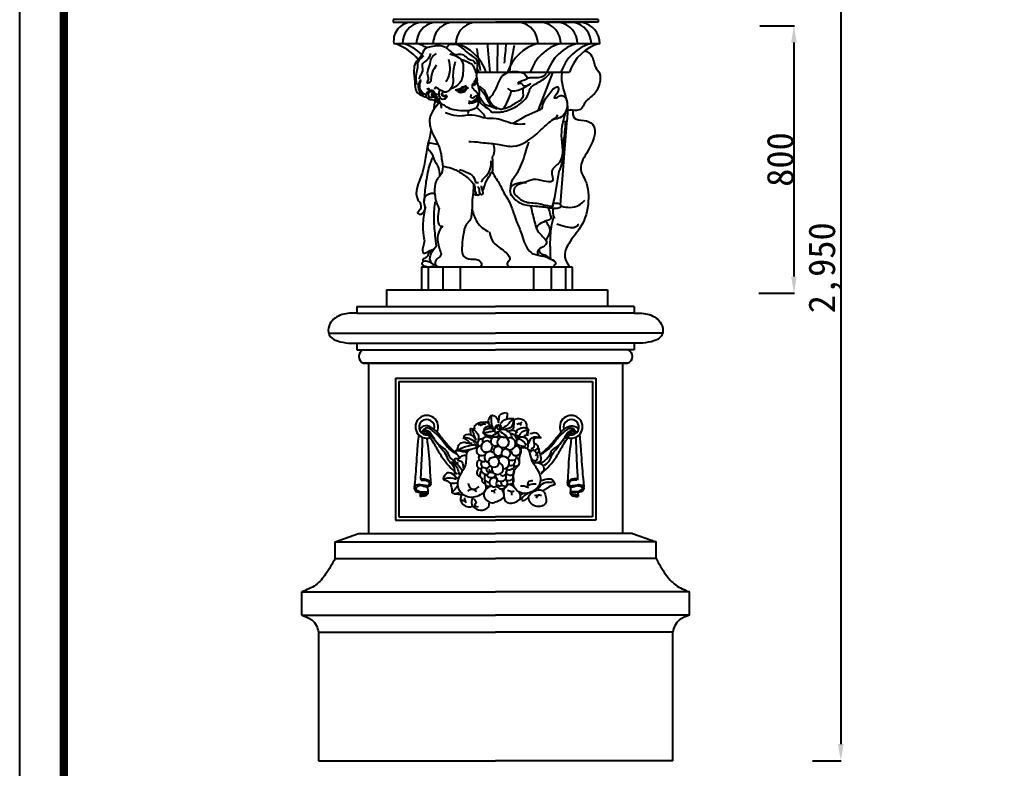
# Model space of a CAD drawing. Extents: x 3172 to 33391, y 13916 to 34175.
# Drawn here: x 3172 to 6083, y 30014 to 32255 of the extents above; entities that cross this region are included whole.
import ezdxf

# ---------------------------------------------------------------- set-up
doc = ezdxf.new("R2010")
doc.units = 0
doc.layers.get('0').update_dxf_attribs({"linetype": 'CONTINUOUS'})
doc.layers.get('DEFPOINTS').update_dxf_attribs({"linetype": 'CONTINUOUS'})
doc.dimstyles.new('ISO-25', dxfattribs={"dimtxt": 2.5, "dimasz": 2.5, "dimexe": 1.25, "dimexo": 0.625, "dimtad": 1, "dimdec": 4, "dimdsep": 46, "dimlunit": 6, "dimtxsty": 'Standard', "dimcen": 2.5, "dimadec": 0, "dimazin": 0, "dimtfac": 1, "dimtdec": 4, "dimtmove": 0, "dimatfit": 3, "dimfxl": 1, "dimtolj": 1, "dimtzin": 0, "dimarcsym": 0})

# ---------------------------------------------------------------- blocks, each defined once
blk = doc.blocks.new('*D262')
at = {"color": 0, "linetype": 'ByBlock'}
for p, q in [((-139991.2, 23143.6), (-139905.1, 23143.6)), ((-139906.3, 23093.6), (-139906.3, 20243.4)), ((-139991.2, 20193.4), (-139905.1, 20193.4))]:
    blk.add_line(p, q, dxfattribs=at)
for points in [[(-139914.7, 23093.6), (-139898, 23093.6), (-139906.3, 23143.6)], [(-139914.7, 20243.4), (-139898, 20243.4), (-139906.3, 20193.4)]]:
    blk.add_solid(points, dxfattribs=at)
at = {"layer": 'DEFPOINTS', "color": 0, "linetype": 'ByBlock'}
for p in [(-139991.8, 23143.6), (-139991.8, 20193.4), (-139906.3, 20193.4)]:
    blk.add_point(p, dxfattribs=at)
at = {"color": 0, "linetype": 'ByBlock', "insert": (-139953, 21668.5), "char_height": 80, "attachment_point": 5, "rotation": 90}
blk.add_mtext('\\A1;2,950', dxfattribs=at)
blk = doc.blocks.new('*D261')
at = {"color": 0, "linetype": 'ByBlock'}
for p, q in [((-140148.3, 22392.4), (-140045.3, 22392.4)), ((-140046.6, 22342.4), (-140046.6, 21642.4)), ((-140151.8, 21592.4), (-140045.3, 21592.4))]:
    blk.add_line(p, q, dxfattribs=at)
for points in [[(-140054.9, 22342.4), (-140038.2, 22342.4), (-140046.6, 22392.4)], [(-140054.9, 21642.4), (-140038.2, 21642.4), (-140046.6, 21592.4)]]:
    blk.add_solid(points, dxfattribs=at)
at = {"layer": 'DEFPOINTS', "color": 0, "linetype": 'ByBlock'}
for p in [(-140148.9, 22392.4), (-140152.4, 21592.4), (-140046.6, 21592.4)]:
    blk.add_point(p, dxfattribs=at)
at = {"color": 0, "linetype": 'ByBlock', "insert": (-140087.2, 21992.4), "char_height": 80, "attachment_point": 5, "rotation": 90}
blk.add_mtext('\\A1;800', dxfattribs=at)
blk = doc.blocks.new('A$C05EF335F')
at = {"color": 7}
for p, q in [((273.8, 2583.6), (273.8, 2575)), ((886.5, 2583.6), (273.8, 2583.6)), ((273.8, 2575), (285.4, 2575)), ((273.8, 2575), (580.3, 2575)), ((886.5, 2575), (580, 2575)), ((730.9, 2575), (583.5, 2575)), ((886.5, 2575), (874.9, 2575)), ((886.5, 2583.6), (886.5, 2575))]:
    blk.add_line(p, q, dxfattribs=at)
for p, q in [((328.3, 2575), (839.2, 2575)), ((275.5, 2511.7), (892, 2511.7)), ((520.5, 2425.5), (800.9, 2425.5)), ((750.5, 2424), (707.2, 2313.2)), ((498.8, 2310.6), (497, 2301.3)), ((773.9, 2028.9), (792.8, 2273.7)), ((769.1, 2129.7), (755.9, 2051.2)), ((755.9, 2051.2), (748.8, 2024.2)), ((747.3, 2018.4), (747.2, 2018.2)), ((358.1, 1843.6), (358.1, 1775)), ((358.1, 1843.6), (809.4, 1843.6)), ((378.6, 1843.6), (378.6, 1775)), ((421.6, 1843.6), (421.6, 1775)), ((473.8, 1843.6), (473.8, 1775)), ((693.6, 1843.6), (693.6, 1775)), ((745.9, 1843.6), (745.9, 1775)), ((788.8, 1843.6), (788.8, 1775)), ((809.4, 1843.6), (809.4, 1775)), ((253.1, 1775), (914.4, 1775)), ((253.1, 1775), (253.1, 1725)), ((358.1, 1775), (809.4, 1775)), ((914.4, 1775), (914.4, 1725)), ((165, 1725), (580, 1725)), ((165, 1725), (165, 1705)), ((995, 1725), (580, 1725)), ((995, 1725), (995, 1705)), ((165, 1705), (580, 1705)), ((995, 1705), (580, 1705)), ((80.5, 1645), (580, 1645)), ((1079.5, 1645), (580, 1645)), ((140, 1615), (580, 1615)), ((165, 1615), (165, 1595)), ((1020, 1615), (580, 1615)), ((995, 1615), (995, 1595)), ((165, 1595), (580, 1595)), ((995, 1595), (580, 1595)), ((975, 1555), (185, 1555)), ((185, 1555), (975, 1555)), ((200, 1555), (200, 1045.5)), ((960, 1555), (960, 1045.5)), ((280, 1510), (880, 1510)), ((280, 1510), (280, 1085.5)), ((290, 1500), (870, 1500)), ((290, 1500), (290, 1095.5)), ((870, 1500), (870, 1095.5)), ((880, 1510), (880, 1085.5)), ((280, 1085.5), (580, 1085.5)), ((290, 1095.5), (580, 1095.5)), ((870, 1095.5), (580, 1095.5)), ((880, 1085.5), (580, 1085.5)), ((100, 1020.5), (170, 1045.5)), ((100, 1020.5), (580, 1020.5)), ((100, 970.5), (100, 1020.5)), ((170, 1045.5), (580, 1045.5)), ((990, 1045.5), (580, 1045.5)), ((990, 1045.5), (580, 1045.5)), ((1060, 1020.5), (580, 1020.5)), ((990, 1045.5), (1060, 1020.5)), ((1060, 970.5), (1060, 1020.5)), ((100, 970.5), (580, 970.5)), ((1060, 970.5), (580, 970.5)), ((0, 870.5), (580, 870.5)), ((0, 800.5), (0, 870.5)), ((1160, 870.5), (580, 870.5)), ((1160, 800.5), (1160, 870.5)), ((0, 800.5), (580, 800.5)), ((1160, 800.5), (580, 800.5)), ((50, 750.5), (580, 750.5)), ((50, 750.5), (50, 365.5)), ((1110, 750.5), (580, 750.5)), ((1110, 365.5), (1110, 750.5)), ((50, 365.5), (580, 365.5)), ((1110, 365.5), (580, 365.5))]:
    blk.add_line(p, q)
blk.add_circle((602.4, 1318.2), 16.7)
for centre, radius, start, end in [((329.9, 2520), 55, 91.7376, 188.6512), ((366.3, 2510.8), 65.4, 101.15, 179.2388), ((408.1, 2510.8), 65.4, 101.15, 179.2388), ((458, 2510.8), 65.4, 101.15, 179.2388), ((526.1, 2510.8), 65.4, 101.15, 179.2388), ((641.4, 2510.8), 65.4, 0.7612, 78.85), ((709.5, 2510.8), 65.4, 0.7612, 78.85), ((759.4, 2510.8), 65.4, 0.7612, 78.85), ((801.1, 2510.8), 65.4, 0.7612, 78.85), ((826.6, 2510.8), 65.4, 0.7612, 78.85), ((235.3, 2371.5), 145.8, 39.1385, 74.0132), ((267.2, 2384.8), 131.3, 45.3671, 75.1065), ((308.9, 2384.8), 131.3, 60.1835, 75.1065), ((358.9, 2384.8), 131.3, 65.9406, 75.1065), ((426.9, 2384.8), 131.3, 18.0717, 75.1065), ((740.5, 2384.8), 131.3, 104.8935, 161.9283), ((808.6, 2384.8), 131.3, 104.8935, 161.9283), ((858.5, 2384.8), 131.3, 104.8935, 161.9283), ((900.3, 2384.8), 131.3, 104.8935, 161.9283), ((925.7, 2384.8), 131.3, 104.8935, 161.9283), ((404.5, 2384.8), 131.3, 18.0717, 23.402), ((191.7, 1575), 21.1, 108.5109, 251.4891), ((968.3, 1575), 21.1, 288.5109, 71.4891), ((374.1, 1364.6), 34.1, 332.6979, 288.1848), ((374.1, 1364.6), 34.1, 332.6979, 288.1848), ((806.1, 1364.6), 34.1, 252.1879, 207.6384), ((806.1, 1364.6), 34.1, 252.1879, 207.6384), ((374.1, 1363.2), 23.2, 343.6518, 281.6439), ((806.1, 1363.2), 23.2, 258.9132, 196.7974), ((553.8, 1305.7), 16.7, 245.246, 174.2038), ((578.8, 1321), 13.7, 36.7187, 309.8721), ((621.9, 1314), 18.1, 219.8768, 115.9528), ((537.1, 1273.8), 18.9, 39.2825, 59.7308), ((563.5, 1273.8), 16.8, 4.4556, 252.9081), ((587.1, 1291.8), 13.9, 10.6925, 316.5531), ((610.8, 1284.9), 13.7, 284.7042, 221.8717), ((634.4, 1272.4), 15.5, 114.4459, 129.5378), ((640.5, 1292.7), 14, 163.355, 94.2071), ((574.6, 1259.9), 16.2, 187.6709, 69.6928), ((585.7, 1239.6), 17.4, 162.9328, 74.1473), ((602.4, 1257.2), 18.7, 271.8816, 140.4501), ((575.1, 1198.6), 13.7, 36.7187, 309.8721), ((598.7, 1195.8), 16.7, 289.4097, 46.4198)]:
    blk.add_arc(centre, radius, start, end)
for points, knots in [([(430.3, 2499.7), (415.8, 2507.4), (395.8, 2503.7), (364.4, 2497.7), (360.1, 2471.7), (338, 2456.9), (333.9, 2426.7), (339.3, 2400.2), (337.8, 2368.8), (357.5, 2355.4), (368.4, 2352), (373.2, 2351)], [0, 0, 0, 0, 47.06559, 67.492087, 93.246072, 120.634741, 144.17853, 181.836232, 213.240029, 233.680635, 249.499621, 249.499621, 249.499621, 249.499621]), ([(521.5, 2425), (523.3, 2429.8), (527.2, 2443), (526, 2466.6), (502.4, 2477.8), (486.2, 2494.1), (465.4, 2510.8), (448.6, 2508.7), (440.2, 2507.6)], [11.742176, 11.742176, 11.742176, 11.742176, 28.405381, 55.787002, 77.597406, 106.080298, 131.976432, 158.156065, 158.156065, 158.156065, 158.156065]), ([(442.7, 2480.7), (459.5, 2475.7), (483.9, 2468.5), (482.9, 2426.3), (480.8, 2403.9), (469.1, 2388), (461.5, 2384.2)], [0, 0, 0, 0, 48.483886, 70.440283, 96.101672, 123.592217, 123.592217, 123.592217, 123.592217]), ([(846.9, 2489.8), (855.4, 2487.2), (873.6, 2473.7), (873.5, 2443.5), (895.7, 2421.4), (892, 2391.9), (879.8, 2359.1), (848.3, 2343.2), (835.8, 2305.6), (810.9, 2313.1), (796.5, 2311.6), (796.1, 2316)], [108.795989, 108.795989, 108.795989, 108.795989, 132.970693, 167.376296, 188.549663, 217.773837, 246.131684, 287.476661, 314.504201, 350.249846, 350.525483, 350.525483, 350.525483, 350.525483]), ([(478.8, 2462.9), (484.7, 2463.7), (495.4, 2455.6), (513.7, 2449.1), (515.8, 2437.1), (517.7, 2432.6), (518.1, 2431.6)], [0, 0, 0, 0, 19.612021, 40.781668, 52.756704, 56.397147, 56.397147, 56.397147, 56.397147]), ([(514.1, 2385.9), (513.5, 2386.8), (513, 2390.9), (519.2, 2394.1), (525.6, 2400.3), (524.6, 2407.9), (523.1, 2416.5)], [0, 0, 0, 0, 2.99893, 9.890556, 16.35154, 32.475355, 32.475355, 32.475355, 32.475355]), ([(518.2, 2432.1), (518.5, 2431.1), (520.3, 2425.6), (522.7, 2421.1), (523.1, 2416.5)], [26.924717, 26.924717, 26.924717, 26.924717, 29.526078, 41.8709, 41.8709, 41.8709, 41.8709]), ([(529, 2345.8), (534.5, 2332.4), (546.5, 2323.9), (563.1, 2314.2), (566.2, 2305.3), (581.5, 2306.5), (596.8, 2305.9), (622.2, 2312.9), (656.9, 2328.8), (680.4, 2359.4), (681.8, 2377.6), (695.4, 2390.7), (725.8, 2403.1), (741.2, 2420.1), (743.1, 2425.5)], [2.674918, 2.674918, 2.674918, 2.674918, 19.999632, 45.678068, 67.106448, 93.535067, 114.409909, 138.161411, 177.327703, 219.52177, 224.623573, 247.399324, 274.419243, 290.931903, 290.931903, 290.931903, 290.931903]), ([(560, 2344.5), (575.4, 2365.8), (581.1, 2374.4), (588.5, 2392.7), (598.9, 2417.4), (613.7, 2423.6), (621.4, 2426.8)], [14.895401, 14.895401, 14.895401, 14.895401, 32.80024, 82.280786, 103.887038, 127.949288, 127.949288, 127.949288, 127.949288]), ([(732.6, 2425.5), (729.4, 2414.3), (711.4, 2407.1), (681.4, 2409.8), (675.4, 2407.1), (672.4, 2404.6)], [16.201545, 16.201545, 16.201545, 16.201545, 48.423996, 63.038591, 74.251505, 74.251505, 74.251505, 74.251505]), ([(792.8, 2273.7), (795.3, 2292.2), (801.5, 2338.9), (774.7, 2388.1), (778.4, 2420.7), (779.1, 2425.5)], [0, 0, 0, 0, 53.222199, 134.686279, 148.632834, 148.632834, 148.632834, 148.632834]), ([(515.4, 2394.7), (516.2, 2397.3), (517.7, 2400.2), (521.4, 2403.9), (521.8, 2408.4), (523.3, 2410.6), (523.9, 2411.2)], [0, 0, 0, 0, 5.217358, 9.328772, 14.750706, 17.3459, 17.3459, 17.3459, 17.3459]), ([(515.4, 2394.7), (516.7, 2396.2), (518.9, 2398.5), (523.4, 2402), (522.9, 2406.9), (524.1, 2408.8), (524.2, 2408.9)], [0, 0, 0, 0, 4.569712, 9.311159, 15.739165, 16.267248, 16.267248, 16.267248, 16.267248]), ([(518.3, 2392.2), (518.2, 2392), (518.1, 2391.2), (518.7, 2390.1), (520.2, 2389.8), (521.4, 2390.7), (522.5, 2392), (522.1, 2393.3), (521.5, 2393.8), (521.1, 2393.9), (521, 2393.9)], [1.399801, 1.399801, 1.399801, 1.399801, 2.234487, 3.583897, 4.651235, 6.101628, 7.867918, 9.066238, 9.653864, 10.113437, 10.113437, 10.113437, 10.113437]), ([(523.9, 2397.4), (527.7, 2385.4), (532.2, 2369.8), (530.2, 2353.5), (528.6, 2348.7)], [3.182725, 3.182725, 3.182725, 3.182725, 42.47896, 54.053215, 54.053215, 54.053215, 54.053215]), ([(525.5, 2402.2), (525.5, 2402.2), (525.5, 2402.2), (525, 2404), (524.6, 2405)], [0, 0, 0, 0, 2.322732, 5.768365, 5.768365, 5.768365, 5.768365]), ([(380.9, 2370.2), (381.5, 2373), (382.6, 2377.7), (377.1, 2375.4), (374.4, 2374.4)], [47.205206, 47.205206, 47.205206, 47.205206, 54.727364, 61.923206, 61.923206, 61.923206, 61.923206]), ([(414.7, 2372.1), (412.7, 2370.4), (408.6, 2365), (410.3, 2354), (416.9, 2344.6), (426.5, 2346.1), (433, 2347.3), (434.5, 2353.5), (432, 2353.3), (429.5, 2350.3), (424.9, 2353), (419.4, 2354.6), (417.8, 2362.6), (421.2, 2366.2), (423, 2367.5)], [29.786906, 29.786906, 29.786906, 29.786906, 37.145673, 50.022794, 58.792688, 66.749006, 75.697064, 77.905471, 78.347426, 82.300335, 87.339803, 91.29269, 99.006584, 105.198749, 105.198749, 105.198749, 105.198749]), ([(423.7, 2367.3), (422.8, 2366.8), (420.6, 2365), (420.1, 2360), (421.8, 2354.7), (425.8, 2355), (430.7, 2353.7), (429.5, 2356.9), (433.3, 2357.8), (433.6, 2354.8), (433.8, 2352.5)], [6.150055, 6.150055, 6.150055, 6.150055, 9.234645, 15.062115, 19.400288, 22.78984, 26.742829, 28.257587, 29.890029, 34.90543, 34.90543, 34.90543, 34.90543]), ([(445.7, 2376.6), (446.9, 2377.1), (451.8, 2379), (457.8, 2381.5), (462, 2384.6), (463, 2385.4)], [128.625565, 128.625565, 128.625565, 128.625565, 132.30635, 143.574026, 147.375399, 147.375399, 147.375399, 147.375399]), ([(486.7, 2372.7), (487, 2371), (488, 2370.2), (490.1, 2370.4), (491.4, 2372.1), (492.1, 2374.6), (490.7, 2375.7), (489.9, 2376), (489.9, 2376)], [2.727265, 2.727265, 2.727265, 2.727265, 4.325074, 5.949996, 8.161012, 10.386327, 12.433884, 12.642247, 12.642247, 12.642247, 12.642247]), ([(662.7, 2379.7), (659.8, 2369.6), (668.4, 2345.5), (637.8, 2333.8), (623.1, 2321.2), (597.7, 2314.1), (596.3, 2312.9), (564.8, 2325.8), (552, 2367.1), (538.2, 2380.3), (528.2, 2383.8)], [0, 0, 0, 0, 30.395484, 59.865521, 79.14562, 100.183131, 132.004003, 173.096669, 204.064854, 225.676427, 225.676427, 225.676427, 225.676427]), ([(529.3, 2377.2), (540, 2371), (550.5, 2352.2), (561.1, 2332.7), (564, 2323.4), (584.7, 2315.7)], [13.227463, 13.227463, 13.227463, 13.227463, 36.791568, 53.687826, 65.087756, 65.087756, 65.087756, 65.087756]), ([(603.8, 2315.8), (611.4, 2328.3), (617.7, 2344.5), (623.2, 2354.2), (627.1, 2369.3), (627.3, 2369.9)], [20.708059, 20.708059, 20.708059, 20.708059, 46.262813, 75.168038, 76.193835, 76.193835, 76.193835, 76.193835]), ([(719.1, 2314.7), (720, 2324.9), (723.7, 2342.8), (742.4, 2361.4), (751.2, 2376.6), (772.1, 2386.4), (766.9, 2362.2), (750.1, 2347.5), (766.8, 2349.6), (774.1, 2359.1), (789.6, 2351.3), (796.3, 2332.1), (792, 2307.4), (775.3, 2288.3), (761.5, 2286.2), (751.2, 2283.8)], [16.42556, 16.42556, 16.42556, 16.42556, 45.17026, 69.657417, 89.060362, 99.452296, 120.717832, 133.147587, 141.784858, 153.734243, 166.132669, 181.911539, 210.899743, 234.573146, 251.136722, 251.136722, 251.136722, 251.136722]), ([(399.1, 2340.2), (397.6, 2334.9), (396.4, 2327.9), (395.2, 2320.2), (394.8, 2313.6)], [0.86228, 0.86228, 0.86228, 0.86228, 17.032114, 22.576027, 22.576027, 22.576027, 22.576027]), ([(422.8, 2328.3), (419.3, 2330.7), (413.4, 2335.1), (411.7, 2342.2), (411, 2345.2)], [0.716422, 0.716422, 0.716422, 0.716422, 13.622038, 23.542777, 23.542777, 23.542777, 23.542777]), ([(527.6, 2338.7), (527.6, 2338.7), (528.2, 2322), (506.5, 2310.3), (473.8, 2308.6), (441.4, 2314.6), (427.1, 2326.4), (422.8, 2328.3)], [21.128496, 21.128496, 21.128496, 21.128496, 28.586578, 40.450059, 71.98513, 126.202079, 141.375007, 141.375007, 141.375007, 141.375007]), ([(527.4, 2352), (528.1, 2349.9), (527.5, 2347.2), (524.2, 2344.9), (521.2, 2339.7), (507.6, 2335.2), (502.3, 2335), (500.7, 2334.9)], [5.27114, 5.27114, 5.27114, 5.27114, 6.196782, 14.248962, 23.700415, 35.601404, 40.764378, 40.764378, 40.764378, 40.764378]), ([(527.4, 2352), (526.7, 2348.3), (516.8, 2342.3), (510.3, 2337.6), (503.8, 2335.6), (501.4, 2334.9)], [6.810212, 6.810212, 6.810212, 6.810212, 16.929203, 30.281635, 38.255888, 38.255888, 38.255888, 38.255888]), ([(525.3, 2348.3), (525.1, 2348.8), (524.2, 2350.4), (524.3, 2352.8), (524.3, 2354.7), (524.3, 2355.2)], [0, 0, 0, 0, 1.498023, 5.099565, 6.821006, 6.821006, 6.821006, 6.821006]), ([(527.4, 2352), (527.1, 2352.3), (526.3, 2353.2), (525.7, 2354.5), (525.5, 2355.5), (525.5, 2355.8)], [0, 0, 0, 0, 1.463171, 3.26692, 4.205436, 4.205436, 4.205436, 4.205436]), ([(584.7, 2315.7), (561, 2324.5), (550.3, 2325.9), (540.2, 2338.4), (534, 2347.8), (529.9, 2353.8)], [0, 0, 0, 0, 19.999697, 37.078102, 45.638781, 45.638781, 45.638781, 45.638781]), ([(523.5, 2320.4), (529, 2315), (536.9, 2307.2), (544.3, 2300), (548.2, 2289.3)], [0, 0, 0, 0, 21.965368, 31.607256, 31.607256, 31.607256, 31.607256]), ([(632.2, 2272.7), (649.3, 2282.7), (682.1, 2303.9), (716.6, 2313.6), (720, 2321.9)], [3.022362, 3.022362, 3.022362, 3.022362, 22.247982, 29.827666, 29.827666, 29.827666, 29.827666]), ([(810.9, 2312.8), (810.5, 2303.4), (811.8, 2281.3), (845.1, 2284.1), (894.7, 2263.9), (861.5, 2197.9), (836.7, 2158.9), (831.6, 2130), (855.1, 2095.5), (862.2, 2036.4), (842.6, 1964.4), (799.9, 1921.3), (780.9, 1875), (794.3, 1853.3), (800.1, 1844)], [7.58305, 7.58305, 7.58305, 7.58305, 30.678062, 58.878971, 86.11167, 172.287946, 198.868987, 229.39085, 247.930482, 316.765621, 394.585734, 454.028117, 494.264725, 524.570591, 524.570591, 524.570591, 524.570591]), ([(499.5, 2218.8), (501.5, 2218.7), (516.9, 2218.2), (547.3, 2213.7), (586.4, 2212.1), (646.4, 2195.3), (692, 2231.1), (722.5, 2259.5), (744.4, 2280.8), (761.6, 2290), (766.3, 2298.2)], [42.478702, 42.478702, 42.478702, 42.478702, 48.37016, 87.069864, 134.998702, 175.490499, 251.866004, 274.935063, 314.718333, 327.513394, 327.513394, 327.513394, 327.513394]), ([(769.1, 2129.7), (781.1, 2145.3), (780.9, 2202.9), (787.2, 2242), (789.7, 2269.2), (788.4, 2280.1)], [0, 0, 0, 0, 36.487063, 81.28143, 113.183379, 113.183379, 113.183379, 113.183379]), ([(386.8, 2254.1), (382.7, 2229.9), (371.3, 2194.6), (369.3, 2126.6), (331.3, 2060), (358.8, 2030.1), (356.5, 2013.2), (344.1, 2006.2), (357.7, 1995), (375.8, 2019.6), (360.1, 2040.9), (376.4, 2063.2), (390.2, 2064.2), (397.7, 2064.1)], [109.755524, 109.755524, 109.755524, 109.755524, 131.938157, 216.475652, 292.475147, 307.671431, 327.776978, 333.295743, 340.194197, 362.313377, 388.806541, 407.746473, 428.503732, 428.503732, 428.503732, 428.503732]), ([(407.7, 2209.4), (399.3, 2210.7), (388.3, 2212.6), (381.2, 2213.6), (377.5, 2207), (374.2, 2197.8), (390, 2184.9), (392.5, 2166.3), (410.6, 2142.5), (412.2, 2123.9), (412.3, 2114.6)], [7.813252, 7.813252, 7.813252, 7.813252, 33.694535, 40.526313, 45.403727, 53.445888, 66.7138, 96.204019, 123.305563, 149.861959, 149.861959, 149.861959, 149.861959]), ([(624.3, 2076.5), (625.6, 2086.9), (628.2, 2107.7), (652, 2127.2), (673.1, 2196), (677.8, 2212.1), (679.6, 2217.4)], [0, 0, 0, 0, 29.981412, 59.757092, 91.851219, 108.09908, 108.09908, 108.09908, 108.09908]), ([(573, 2212.1), (573.9, 2208.9), (575.7, 2196.9), (576.2, 2190.3), (573.8, 2177.3), (570.8, 2173.3), (569.6, 2172.6)], [36.032198, 36.032198, 36.032198, 36.032198, 43.98179, 69.684754, 76.498511, 79.911397, 79.911397, 79.911397, 79.911397]), ([(390.9, 2170.9), (387.5, 2162.2), (378, 2136.8), (370, 2093.1), (367.2, 2058.3), (365.8, 2041.3)], [6.574565, 6.574565, 6.574565, 6.574565, 33.529483, 85.155111, 134.684223, 134.684223, 134.684223, 134.684223]), ([(536.3, 2097.4), (539.8, 2100.2), (542.4, 2108.3), (556.2, 2118.8), (566.6, 2137.4), (566.6, 2153.7), (566.6, 2161)], [62.449029, 62.449029, 62.449029, 62.449029, 74.868911, 85.818568, 111.769085, 132.753873, 132.753873, 132.753873, 132.753873]), ([(569.6, 2172.6), (570, 2168.9), (571, 2158.3), (570.3, 2143.6), (570.4, 2130.5), (568.7, 2127.3)], [6.651033, 6.651033, 6.651033, 6.651033, 17.707123, 37.418307, 47.80831, 47.80831, 47.80831, 47.80831]), ([(422.3, 2143.9), (420.4, 2131.1), (420.5, 2121.9), (403.4, 2105.8), (397.9, 2086.2), (396.1, 2060.3), (403.6, 2031.2), (409.8, 2020.1), (410.8, 2018.3)], [0, 0, 0, 0, 35.90468, 50.612103, 65.500885, 93.590698, 123.958787, 129.984742, 129.984742, 129.984742, 129.984742]), ([(421.1, 2144.6), (430.4, 2142.9), (451.3, 2139.1), (478.7, 2123.6), (497.7, 2110.2), (514.2, 2091.5)], [0, 0, 0, 0, 27.026422, 61.146997, 91.209098, 91.209098, 91.209098, 91.209098]), ([(471.9, 2134.7), (499.7, 2125.1), (516.9, 2118.6), (518.9, 2094.5), (528.4, 2095.4)], [0, 0, 0, 0, 42.283597, 51.031843, 51.031843, 51.031843, 51.031843]), ([(541, 2070.3), (542.8, 2072.9), (545.7, 2079.1), (549.5, 2098.5), (562.2, 2114.1), (566.3, 2125.2), (569, 2127.9)], [55.734383, 55.734383, 55.734383, 55.734383, 64.684133, 75.604509, 103.306066, 115.209237, 115.209237, 115.209237, 115.209237]), ([(569.6, 2128.1), (577.4, 2112.4), (594.6, 2089.5), (602.4, 2066.6), (616.7, 2048.9), (629.8, 2017.5), (633.4, 2004.8), (642.5, 1978.7)], [15.361091, 15.361091, 15.361091, 15.361091, 43.114668, 69.033794, 100.796356, 153.237624, 173.361782, 173.361782, 173.361782, 173.361782]), ([(514.2, 2091.5), (513.8, 2082.8), (512.8, 2064.3), (510.6, 2046), (509.4, 2036.3)], [17.248432, 17.248432, 17.248432, 17.248432, 42.553973, 70.791165, 70.791165, 70.791165, 70.791165]), ([(514.7, 2091.6), (516.1, 2087.2), (518.6, 2079.7), (517.9, 2069.9), (521.3, 2063.3), (524.5, 2055.8), (530.3, 2059.4), (533.6, 2062.1)], [0, 0, 0, 0, 13.56317, 22.701009, 27.38244, 34.502735, 45.689589, 45.689589, 45.689589, 45.689589]), ([(369.8, 2022), (366.7, 2006.1), (361.2, 1977.8), (362.4, 1943.5), (366, 1926), (367.2, 1920.9)], [0, 0, 0, 0, 46.942241, 83.339175, 98.516419, 98.516419, 98.516419, 98.516419]), ([(398.6, 2037.8), (396.7, 2022.6), (392.6, 1989.1), (398, 1944.6), (400.8, 1915.4), (401.8, 1904.5)], [0, 0, 0, 0, 44.031666, 97.569898, 129.14476, 129.14476, 129.14476, 129.14476]), ([(411.1, 2019.2), (408.5, 2003.3), (405.3, 1988.2), (408.9, 1968.8), (416.6, 1963.1), (418.3, 1962)], [17.552555, 17.552555, 17.552555, 17.552555, 39.648896, 62.114888, 67.755847, 67.755847, 67.755847, 67.755847]), ([(509.5, 2037.3), (509.8, 2030.3), (509.7, 2018.7), (507.9, 1999.5), (507.3, 1995.2)], [29.18207, 29.18207, 29.18207, 29.18207, 49.716491, 62.506155, 62.506155, 62.506155, 62.506155]), ([(702.5, 1958), (698.4, 1973.4), (692.6, 1995.8), (687.3, 2018.3), (685.7, 2025.3)], [0, 0, 0, 0, 46.268552, 66.975225, 66.975225, 66.975225, 66.975225]), ([(737.2, 2020), (739.6, 2012.5), (742.8, 2002.5), (747.4, 1986.5), (724.7, 1978.8), (690.7, 1963.9), (716.6, 1938.7), (726.1, 1928.1), (730.2, 1923.5)], [19.266623, 19.266623, 19.266623, 19.266623, 42.322773, 49.280205, 61.974364, 100.427683, 124.808031, 143.753099, 143.753099, 143.753099, 143.753099]), ([(757, 1987.6), (755.2, 1991.2), (751.1, 2000.8), (751.8, 2011.3), (752.8, 2017.8)], [6.363698, 6.363698, 6.363698, 6.363698, 17.917403, 36.687199, 36.687199, 36.687199, 36.687199]), ([(507.3, 1995.2), (506.6, 1989.2), (503.3, 1980.3), (488, 1969), (482.9, 1936.2), (479.7, 1915.6), (479.2, 1895.8), (478.7, 1877.4), (497.1, 1865.2), (515.2, 1867.5), (533.2, 1863.3), (539.7, 1850.3), (535.7, 1845.4), (533.6, 1843.6)], [0, 0, 0, 0, 12.618075, 27.217945, 51.957267, 75.438523, 88.467821, 110.494708, 122.544311, 147.121698, 162.241753, 173.42521, 180.952305, 180.952305, 180.952305, 180.952305]), ([(744.7, 1868.1), (744.2, 1882.6), (743, 1914), (744.8, 1956.4), (751.6, 1983.3), (754.3, 1993.8)], [0, 0, 0, 0, 42.071202, 91.127313, 122.338849, 122.338849, 122.338849, 122.338849]), ([(421.5, 1966.4), (416.4, 1959.3), (406.1, 1944.9), (405.1, 1913.5), (414, 1893.8), (416.8, 1881.7)], [0, 0, 0, 0, 24.792842, 50.446291, 86.479038, 86.479038, 86.479038, 86.479038]), ([(642.5, 1978.7), (647.8, 1966.9), (659.7, 1938.7), (668.4, 1901.1), (695.4, 1878.2), (722, 1877.2), (741.9, 1868.6), (764.6, 1857.8), (757.1, 1848.8), (754.2, 1845.3)], [13.015186, 13.015186, 13.015186, 13.015186, 50.723501, 101.988749, 119.661178, 149.458643, 173.044629, 190.717028, 201.839736, 201.839736, 201.839736, 201.839736]), ([(561.4, 1947.8), (563.1, 1939.3), (566.8, 1920.9), (587, 1903.4), (606.3, 1890.9), (618.2, 1879.5), (623.9, 1868.2), (620.1, 1861.1), (615.1, 1857.6), (614.1, 1850.7), (617.5, 1845.5), (621.1, 1844.1), (623.8, 1843.6)], [0, 0, 0, 0, 24.303106, 53.076458, 73.876034, 90.778528, 102.218905, 105.106465, 113.376335, 119.222361, 122.987445, 130.504625, 130.504625, 130.504625, 130.504625]), ([(730, 1923.7), (731.8, 1919.7), (733.5, 1911.7), (722.3, 1902.4), (711.6, 1898.6), (704.4, 1890.3), (705.1, 1881.3), (709, 1878.6), (710.5, 1877.6)], [49.043529, 49.043529, 49.043529, 49.043529, 60.939476, 73.116998, 85.758107, 94.655458, 102.840992, 107.926463, 107.926463, 107.926463, 107.926463]), ([(367.2, 1920.9), (366, 1915.4), (363.6, 1904.6), (360.5, 1893.1), (363.1, 1882.9), (379.4, 1888.8), (387.4, 1894.1), (395.3, 1896.8), (396.1, 1897.1)], [12.070126, 12.070126, 12.070126, 12.070126, 28.533753, 44.085099, 46.53193, 56.627457, 78.796759, 81.121318, 81.121318, 81.121318, 81.121318]), ([(401.8, 1904.5), (396.2, 1897.5), (387.9, 1886.4), (380.8, 1868.3), (384.4, 1860.2), (386.4, 1856.6)], [2.6961, 2.6961, 2.6961, 2.6961, 28.976861, 43.431567, 54.722663, 54.722663, 54.722663, 54.722663]), ([(384.6, 1892.2), (382.7, 1888.3), (379.1, 1881.1), (373.1, 1870), (364.3, 1868.2), (361.3, 1863), (362.1, 1861.5), (363, 1860.8)], [7.950975, 7.950975, 7.950975, 7.950975, 20.763746, 31.290024, 42.45439, 44.184713, 47.38368, 47.38368, 47.38368, 47.38368]), ([(416.8, 1881.7), (416, 1878.5), (413.2, 1871), (399.1, 1866.1), (397.3, 1846.5), (407, 1844.4), (410.8, 1843.6)], [6.34211, 6.34211, 6.34211, 6.34211, 15.669855, 29.739172, 45.323857, 55.64261, 55.64261, 55.64261, 55.64261]), ([(386.6, 1856.3), (381.7, 1857.7), (373, 1860.4), (364.7, 1860.5), (360.6, 1856.4), (357.1, 1850.4), (371.6, 1843.6), (381.8, 1843.2), (400.7, 1846), (391.8, 1852.7), (386.4, 1856.6)], [0, 0, 0, 0, 15.211627, 26.851786, 33.50912, 38.402808, 50.422407, 66.756039, 76.332993, 89.536591, 89.536591, 89.536591, 89.536591]), ([(634.4, 1385.7), (635.3, 1386.2), (645.9, 1391.5), (670.3, 1388.2), (673.4, 1367.8), (671.9, 1361.3)], [16.378128, 16.378128, 16.378128, 16.378128, 19.478536, 51.361351, 69.947645, 69.947645, 69.947645, 69.947645]), ([(349.6, 1341.5), (347.3, 1320.3), (344.7, 1289), (341.5, 1237.1), (338.8, 1207.5), (336.5, 1183.9)], [0, 0, 0, 0, 38.074523, 128.203206, 156.165824, 156.165824, 156.165824, 156.165824]), ([(830.8, 1341.5), (833.1, 1320.3), (835.7, 1289), (838.9, 1237.1), (841.6, 1207.5), (843.9, 1183.9)], [0, 0, 0, 0, 38.074523, 128.203206, 156.165824, 156.165824, 156.165824, 156.165824]), ([(374.1, 1329.6), (377.7, 1302.3), (382.6, 1264.4), (383.2, 1226.1), (384.9, 1204.8), (386.2, 1196.4)], [0, 0, 0, 0, 79.842177, 110.945284, 128.154318, 128.154318, 128.154318, 128.154318]), ([(806.3, 1329.6), (802.7, 1302.3), (797.8, 1264.4), (797.2, 1226.1), (795.5, 1204.8), (794.2, 1196.4)], [0, 0, 0, 0, 79.842177, 110.945284, 128.154318, 128.154318, 128.154318, 128.154318]), ([(552.8, 1221.3), (552.8, 1219.6), (556.4, 1211.8), (578.3, 1212), (579.8, 1220.5), (579.9, 1223.2)], [0, 0, 0, 0, 6.978906, 15.226417, 18.520491, 18.520491, 18.520491, 18.520491]), ([(560, 1237.5), (562.4, 1233.8), (565.6, 1229), (571.1, 1228.3), (572.4, 1228.4)], [0, 0, 0, 0, 5.321145, 6.908187, 6.908187, 6.908187, 6.908187]), ([(592.6, 1223.7), (593.6, 1223.3), (601.4, 1214.5), (615, 1223.2), (612.7, 1234.9), (613.5, 1239.9)], [12.018079, 12.018079, 12.018079, 12.018079, 15.374995, 28.706977, 42.709054, 42.709054, 42.709054, 42.709054])]:
    blk.add_open_spline(points, degree=3, knots=knots)
for points in [[(440.2, 2507.6), (436, 2502.2), (430.3, 2499.7)], [(385.3, 2481.4), (373.8, 2461.7), (360.5, 2448.5), (361.5, 2434.3), (355.1, 2415.6), (349.6, 2404.6)], [(402.1, 2482), (388, 2468.3), (381.2, 2444.6), (375.5, 2422.8), (377.9, 2404.3), (374.3, 2394.2)], [(432.4, 2498.9), (446.5, 2486.8), (461, 2478.8), (476.3, 2480), (490.5, 2472.5), (504.5, 2462.7), (512.9, 2460.3), (518.6, 2449.8)], [(364.7, 2474.5), (347.3, 2455.3), (345.9, 2438.9), (342.5, 2421), (343, 2389.4)], [(403.3, 2446.6), (390, 2424.4), (386.8, 2407.9), (383.2, 2395.4), (373.9, 2393)], [(459, 2457.1), (452.4, 2411.7), (452.4, 2391.7), (432.3, 2366.4), (407.7, 2376.8), (399.6, 2380), (397.1, 2374.4)], [(439.3, 2464.3), (442.8, 2430.5), (438.4, 2411.2), (431.1, 2396.7)], [(621.4, 2426.8), (653, 2426.3), (671, 2415.2), (673.8, 2407.5), (653, 2397.4), (645.3, 2391.6)], [(356.6, 2403.9), (348.5, 2385.8), (353.6, 2365.6), (364.2, 2356)], [(355.4, 2399.1), (352.2, 2380.1), (361, 2365.2), (362.7, 2362.9), (369.6, 2358.8)], [(513.9, 2393.7), (509.4, 2386.4), (510.1, 2380.8), (518.2, 2371.3), (524.2, 2364.2), (527.5, 2357.8), (518.4, 2352.7), (511.6, 2348.3), (506, 2351.1), (506.9, 2355.4), (506.8, 2359.5)], [(514.6, 2386.1), (514.3, 2387.5), (515.6, 2390.9), (518.5, 2392.3), (521.3, 2394.2), (523.8, 2397.1), (525.5, 2402.2)], [(523.4, 2396.6), (523, 2393.4), (520.8, 2390.2), (516.5, 2386.9), (514.9, 2385.7)], [(615.5, 2378.1), (628.9, 2369.5), (682.5, 2389.9), (665.6, 2383.9), (658.8, 2390.6), (645.3, 2389.7)], [(397.5, 2364.7), (389.5, 2371.4), (371.9, 2359.7), (375.7, 2347.6), (395.9, 2341.9), (411.7, 2334.3), (410.3, 2344.6)], [(397.2, 2360.6), (390.6, 2367.2), (381.2, 2365.1), (378.3, 2358.4), (380.4, 2352), (386.9, 2351.4), (391.8, 2352.2), (398, 2349.8), (400, 2344.5), (403.5, 2342.2), (407.4, 2342.2), (407.8, 2345.3), (408.4, 2347.5), (410.1, 2346.5), (410.5, 2343.8)], [(397.4, 2357.4), (391.2, 2362.3), (388.1, 2358.2), (390.4, 2354.7), (394.1, 2356.5), (396.8, 2353.7), (400.2, 2349.8), (401.1, 2346.7), (404.1, 2346.9), (404.9, 2350.8), (404.3, 2353.1), (401.7, 2352.4), (399.6, 2355.7), (397.6, 2357.6)], [(397.5, 2364.7), (401.3, 2360.8), (405.8, 2359.6), (407.4, 2358.4)], [(459.8, 2373.2), (467.7, 2375.1), (473.8, 2376.8), (478, 2380.1), (484.6, 2383.1), (493.3, 2384.5)], [(465.7, 2369.2), (462.3, 2370.8), (459.8, 2373.2)], [(493.3, 2384.5), (485.9, 2381.9), (481.9, 2378.1), (474.6, 2373.3), (465.7, 2369.2)], [(467.1, 2366.8), (474.3, 2367), (481.5, 2370.2), (488, 2373.7), (491.9, 2378), (496.4, 2379), (496.9, 2378.2), (496, 2378)], [(470.1, 2367.1), (479.7, 2370.5), (486.8, 2374.2), (492.8, 2379.9), (496.5, 2380.2), (497.9, 2379.9)], [(472.2, 2365.9), (477.4, 2365.3), (484.5, 2366.8), (489.9, 2369.9), (491.7, 2373.3), (493.9, 2376.7), (496.3, 2378.1)], [(409.9, 2332.7), (383.1, 2288.2), (390.5, 2244.3), (416.3, 2183.6), (417.6, 2172.2), (422.3, 2144)], [(500.9, 2340.9), (501.3, 2335.2), (500, 2330.3)], [(501.2, 2334.9), (507.3, 2334.1), (513.6, 2334.9), (519.4, 2337), (523.9, 2340), (526.7, 2342.6), (528, 2344.1), (529.1, 2346.8), (528.6, 2348.6), (528.4, 2349.1), (528, 2349.3)], [(429, 2305.3), (446.9, 2299.4), (480.3, 2295.7), (501.5, 2298.5), (534.7, 2293), (545.6, 2289.8), (581.6, 2287), (638.7, 2271.5), (668.4, 2271.3)], [(788.9, 2304.5), (776.6, 2237.3), (769.7, 2154.9), (748.4, 2128.2), (749.5, 2100), (725.1, 2100), (693.4, 2104.5), (665.3, 2095.3), (639.1, 2083), (634.1, 2068.3), (644, 2053.5), (675.2, 2036.3), (698.4, 2034), (742.7, 2025), (751.7, 2025.8), (751.7, 2030.7), (761.5, 2034), (772.2, 2031.5), (773.8, 2021.7), (771.4, 2020.1), (741.8, 2019.2), (700.8, 2024.2), (665.3, 2028.9), (636.6, 2046.1), (624.3, 2066.6), (627.6, 2083.8), (653, 2095.3), (672.7, 2096.1)], [(537.4, 2085.9), (537.4, 2079.3), (539.9, 2074), (541.4, 2065.8), (540.6, 2061.1), (538.7, 2059.1), (536.4, 2059.6), (532.4, 2064.8), (531.7, 2074.8), (526.5, 2084)], [(526.8, 2057.9), (520.2, 2057.4), (512.3, 2065.1)], [(778.5, 2024.5), (802.1, 2021.2), (828.9, 2027.9), (847.4, 2043)], [(509.9, 2015), (524.6, 1977.2), (540, 1960.5), (558, 1947.8)], [(729.5, 1979.5), (738.3, 1967), (741.8, 1949), (730.2, 1923.5)], [(763.4, 1972.5), (788.6, 1964.1), (825.6, 1967.5), (828.9, 1972.5)], [(710.5, 1896.9), (712.4, 1885.5), (726.8, 1879.1), (740.2, 1869.2)], [(165, 1705), (120.6, 1700.5), (84.4, 1672.7), (80, 1647.1), (86.4, 1633.5), (106.5, 1621.5), (140, 1615)], [(995, 1705), (1039.4, 1700.5), (1075.6, 1672.7), (1080, 1647.1), (1073.6, 1633.5), (1053.5, 1621.5), (1020, 1615)], [(566.2, 1398.6), (558, 1382.3), (563.5, 1364.6)], [(567.6, 1400), (567.6, 1372.8), (575.8, 1356.4)], [(568.9, 1400), (581.2, 1393.2), (588, 1380.9), (588, 1375.5)], [(612.6, 1406.8), (590.8, 1397.3), (589.4, 1383.7)], [(613.9, 1406.8), (613.9, 1394.6), (612.6, 1387.7)], [(539, 1378.2), (515.8, 1361.9), (517.2, 1357.8)], [(528.1, 1371.4), (540.3, 1371.4)], [(534.9, 1367.3), (540.3, 1372.8), (551.2, 1372.8)], [(537.6, 1376.8), (554, 1378.2), (560.8, 1372.8)], [(588, 1366), (582.6, 1363.2), (592.1, 1357.8), (593.5, 1363.2), (588, 1370), (577.1, 1351), (594.8, 1353.7), (593.5, 1372.8)], [(594.8, 1374.1), (605.7, 1385), (634.4, 1389.1)], [(630.3, 1387.7), (623.5, 1379.6), (605.7, 1363.2), (600.3, 1360.5)], [(633, 1387.7), (627.6, 1364.6), (607.1, 1357.8)], [(634.4, 1387.7), (634.4, 1372.8), (628.9, 1355.1), (612.6, 1349.6)], [(643.5, 1372.7), (653, 1374.1), (655.7, 1368.7)], [(653, 1375.5), (659.8, 1378.2)], [(462.4, 1285.5), (431.6, 1315.6), (409.7, 1342.8), (389.3, 1361.9), (375.7, 1367.3), (356.6, 1361.9), (353, 1356.9)], [(465.6, 1281.5), (434.3, 1306), (412.2, 1333.3), (399.7, 1345.4), (387.9, 1355.1), (375.1, 1361.6), (358.2, 1347.2)], [(358.2, 1347.2), (369.5, 1355.1), (383.9, 1347.2), (392.3, 1335.6), (400.6, 1322.6), (417.8, 1304.5), (432.2, 1293.4), (441.5, 1276.2), (452.2, 1264.6), (464.7, 1256.7), (468, 1256.3)], [(458.7, 1248.4), (440.6, 1261.4), (431.3, 1281.8), (417.8, 1299), (404.3, 1317.5), (393.2, 1330.5), (378.8, 1346.8), (370, 1351.4), (360.2, 1346.3)], [(465.6, 1223), (425.2, 1265.5), (403.9, 1300.4), (381.1, 1337.4), (372.9, 1344.7), (365.8, 1343.5)], [(485.8, 1333.3), (487.2, 1337.4), (513.1, 1337.4), (517.2, 1331.9), (522.6, 1326.5)], [(506.3, 1341.4), (506.3, 1359.1), (526.7, 1342.8), (528.1, 1323.7)], [(510.3, 1355.1), (515.8, 1338.7), (519.9, 1323.7)], [(541.7, 1346.9), (548.5, 1355.1), (560.8, 1360.5), (574.4, 1356.4)], [(541.7, 1346.9), (556.7, 1338.7), (570.3, 1338.7), (585.3, 1346.9)], [(544.4, 1351), (549.9, 1363.2), (563.5, 1366), (570.3, 1363.2)], [(544.4, 1346.9), (551.2, 1338.7), (559.4, 1338.7), (574.4, 1334.6), (589.4, 1337.4)], [(547.1, 1346.9), (559.4, 1349.6), (574.4, 1352.3)], [(586.7, 1348.3), (592.1, 1337.4), (607.1, 1333.3), (615.3, 1333.3)], [(594.8, 1349.6), (613.9, 1336)], [(598.9, 1357.8), (613.9, 1353.7), (626.2, 1340.1), (627.6, 1330.5)], [(619.4, 1353.7), (639.8, 1351), (643.9, 1345.5)], [(626.2, 1345.5), (634.4, 1341.4), (639.8, 1334.6)], [(639.8, 1340.1), (645.3, 1355.1), (660.3, 1361.9), (676.6, 1360.5)], [(643.9, 1340.1), (646.6, 1333.3), (642.5, 1330.5), (642.5, 1341.4)], [(649.4, 1336), (656.2, 1346.9), (676.6, 1356.4)], [(679.3, 1357.8), (676.6, 1355.1), (668.4, 1337.4), (664.3, 1337.4)], [(678, 1356.4), (676.6, 1351), (675.3, 1337.4)], [(682.1, 1344.2), (705.2, 1344.2), (710.7, 1336), (714.8, 1333.3)], [(822.2, 1347.2), (810.9, 1355.1), (796.5, 1347.2), (788.1, 1335.6), (779.8, 1322.6), (762.6, 1304.5), (748.2, 1293.4), (738.9, 1276.2), (728.2, 1264.6), (715.7, 1256.7), (712.4, 1256.3)], [(714.8, 1281.5), (746.1, 1306), (768.2, 1333.3), (780.7, 1345.4), (792.5, 1355.1), (805.3, 1361.6), (822.2, 1347.2)], [(714.8, 1223), (755.2, 1265.5), (776.5, 1300.4), (799.3, 1337.4), (807.5, 1344.7), (814.6, 1343.5)], [(718, 1285.5), (748.8, 1315.6), (770.7, 1342.8), (791.1, 1361.9), (804.7, 1367.3), (823.8, 1361.9), (827.4, 1356.9)], [(721.7, 1248.4), (739.8, 1261.4), (749.1, 1281.8), (762.6, 1299), (776.1, 1317.5), (787.2, 1330.5), (801.6, 1346.8), (810.4, 1351.4), (820.2, 1346.3)], [(360.7, 1333.3), (358, 1262.5), (355.1, 1207.5)], [(465.4, 1295.1), (473.5, 1314.2), (488.5, 1318.3), (499.4, 1315.6), (510.3, 1315.6)], [(468.1, 1295.1), (487.2, 1304.7), (502.2, 1308.8), (521.2, 1311.5)], [(481.7, 1331.9), (494, 1325.1), (503.5, 1315.6)], [(484.4, 1333.3), (499.4, 1330.5), (515.8, 1322.4)], [(513.1, 1319.7), (521.2, 1319.7), (525.3, 1311.5)], [(515.8, 1315.6), (521.2, 1310.1), (521.2, 1299.2)], [(542.4, 1327.2), (529.1, 1324.9), (526.4, 1318.3), (528, 1303.9)], [(538, 1310.8), (537.1, 1299.5), (547, 1289.7), (552.3, 1289.7)], [(565.7, 1331), (544.7, 1332.1), (540.8, 1324.4), (541.9, 1318.3)], [(642.5, 1337.4), (641.2, 1330.5), (648, 1327.8), (648, 1334.6)], [(643.9, 1329.2), (642.5, 1315.6), (657.5, 1307.4), (669.8, 1306)], [(646.6, 1334.6), (672.5, 1329.2), (676.6, 1311.5), (675.3, 1300.6)], [(649.4, 1329.2), (657.5, 1325.1), (671.2, 1310.1)], [(695.7, 1315.6), (706.6, 1306), (699.8, 1295.1), (680.7, 1293.8), (687.5, 1289.7)], [(679.3, 1314.2), (695.7, 1334.6), (714.8, 1331.9), (695.7, 1329.2), (694.3, 1304.7), (686.2, 1297.9)], [(819.7, 1333.3), (822.4, 1262.5), (825.3, 1207.5)], [(485.8, 1292.4), (458.6, 1289.7), (472.2, 1269.3), (457.2, 1267.9), (466.7, 1252.9)], [(519.9, 1300.6), (496.7, 1291.1), (489.9, 1251.6), (474.9, 1223), (468.1, 1180.8), (495.4, 1156.2), (514.4, 1154.9), (534.9, 1161.7), (549.9, 1173.9), (549.9, 1195.7)], [(464, 1293.8), (485.8, 1293.8), (504.9, 1297.9)], [(470.8, 1293.8), (481.7, 1291.1), (495.4, 1289.7)], [(535.1, 1309.6), (523.5, 1298.3), (526.1, 1284.3), (539.8, 1278.7), (548.8, 1280.5)], [(653.4, 1302), (673.9, 1300.6), (686.2, 1269.3), (702.5, 1240.7), (713.4, 1199.8), (690.2, 1171.2), (649.4, 1169.9), (633, 1190.3), (633, 1210.7), (637.1, 1236.6), (650.7, 1252.9), (652.1, 1277.4), (656.2, 1289.7), (656.2, 1300.6)], [(691.6, 1296.5), (705.2, 1277.4), (699.8, 1262.5), (686.2, 1269.3)], [(710.7, 1291.1), (714.8, 1272), (713.4, 1261.1), (705.2, 1257), (688.9, 1258.4)], [(706.6, 1303.3), (709.3, 1297.9), (698.4, 1277.4)], [(444.9, 1259.7), (457.2, 1233.9), (457.2, 1220.2), (468.1, 1209.3)], [(447.7, 1259.7), (468.1, 1250.2), (479, 1235.2)], [(450.4, 1258.4), (464, 1243.4), (469.5, 1227.1), (470.8, 1221.6)], [(465.4, 1265.2), (479, 1259.7), (483.1, 1242)], [(489.9, 1278.8), (474.9, 1274.7), (469.5, 1269.3)], [(530.4, 1266.2), (524, 1256.4), (525.7, 1244.6), (533.3, 1240.3), (535.9, 1240.3)], [(530.4, 1280.5), (529.5, 1270.4), (532.9, 1264.5), (536.3, 1262.8), (547.7, 1261.1), (549.8, 1262.3)], [(538.8, 1261.1), (536.3, 1251.3), (548.6, 1241.6), (557.9, 1242.5), (563.8, 1247.5)], [(558, 1257.9), (563, 1269.5), (575.7, 1274.5), (578.5, 1274.5)], [(634.1, 1252.1), (633.5, 1241.7), (624.3, 1235.7), (614.5, 1235.7)], [(642.5, 1280.2), (638.5, 1266.5), (619.4, 1263.8)], [(637.3, 1265.1), (636.3, 1255.9), (626.5, 1248.2), (621, 1248.2)], [(643.3, 1271.6), (649.9, 1262.9), (648.2, 1249.9), (636.3, 1245.5)], [(706.6, 1257), (721.6, 1248.8), (723, 1232.5), (716.1, 1227.1)], [(457.2, 1218.9), (436.7, 1227.1), (424.5, 1213.4), (423.1, 1208), (435.4, 1202.5), (443.6, 1197.1), (462.6, 1197.1)], [(529.9, 1241.6), (524, 1228.5), (524.9, 1223), (528.7, 1217.9), (532.5, 1216.6)], [(536.7, 1233.1), (534.2, 1226.4), (533.7, 1215.8), (538.8, 1209.9), (541.8, 1209.5)], [(540.1, 1246.7), (536.7, 1234.4), (546.5, 1223.4), (556.6, 1223), (560.9, 1228.5)], [(552.4, 1241.6), (554.1, 1231.9), (563.4, 1228.5), (572.7, 1228.1)], [(579.9, 1219.3), (582.4, 1208), (597.3, 1201.6), (608.9, 1206.6), (611.2, 1223.8)], [(632.4, 1237.9), (634.6, 1233.6), (630.8, 1220.5), (619.9, 1220), (611.8, 1225.4), (611.8, 1230.8)], [(357, 1204.7), (363.9, 1205.2), (375.5, 1202.9), (381.1, 1194.1), (378.8, 1189.4), (370.4, 1188.5), (359.7, 1190.4), (344, 1190.4), (340.7, 1188.5), (337, 1183.9), (337.9, 1176), (340.7, 1172.2), (349.5, 1169.5), (365.3, 1167.6), (372.3, 1167.6), (372.8, 1165.8), (368.1, 1162.5), (355.6, 1161.6), (353.7, 1162)], [(356, 1208.5), (376.5, 1206.1), (385.8, 1192.2), (373.7, 1184.3), (355.1, 1188.5), (343.5, 1183.9), (341.2, 1179.7), (346.3, 1173.6), (366.7, 1170.4), (377.4, 1167.1), (376.9, 1164.4), (375.5, 1161.6), (353.7, 1156.5)], [(355.6, 1208.5), (356, 1204.7)], [(425.8, 1209.3), (440.8, 1212.1), (462.6, 1208)], [(447.7, 1197.1), (446.3, 1187.6), (449, 1179.4), (449, 1168.5), (472.2, 1168.5)], [(498.1, 1195.7), (504.9, 1180.8), (511.7, 1178)], [(540.5, 1209.9), (538.8, 1205.2), (541.8, 1198.5), (546.9, 1196.3)], [(548.6, 1222.1), (546.5, 1209.5), (551.5, 1201.8), (557.9, 1198.9), (562.1, 1199.7)], [(548.1, 1203.5), (548.6, 1193.4), (556.6, 1187), (565.9, 1187)], [(584.9, 1207.3), (582.4, 1190.3), (591.2, 1180.1), (602.6, 1179.3), (605.8, 1180.1)], [(594.8, 1202.5), (597.6, 1191.6), (604.4, 1187.6), (613.9, 1187.6)], [(629.7, 1221.6), (631.4, 1216.2), (629.2, 1208), (616.1, 1203.1), (611.2, 1203.1)], [(632.4, 1212), (633.3, 1200.6), (628.6, 1193.8), (616.8, 1191.7)], [(673.9, 1187.6), (682.1, 1191.6), (701.1, 1194.4)], [(691.6, 1202.5), (678, 1199.8), (675.3, 1188.9)], [(706.6, 1179.4), (725.7, 1197.1), (750.2, 1198.5)], [(717.5, 1203.9), (729.8, 1208), (748.8, 1206.6), (755.7, 1195.7)], [(721.6, 1173.9), (731.1, 1179.4), (739.3, 1184.8), (750.2, 1190.3), (758.4, 1194.4), (754.3, 1198.5)], [(824.4, 1208.5), (803.9, 1206.1), (794.6, 1192.2), (806.7, 1184.3), (825.3, 1188.5), (836.9, 1183.9), (839.2, 1179.7), (834.1, 1173.6), (813.7, 1170.4), (803, 1167.1), (803.5, 1164.4), (804.9, 1161.6), (826.7, 1156.5)], [(823.4, 1204.7), (816.5, 1205.2), (804.9, 1202.9), (799.3, 1194.1), (801.6, 1189.4), (810, 1188.5), (820.7, 1190.4), (836.4, 1190.4), (839.7, 1188.5), (843.4, 1183.9), (842.5, 1176), (839.7, 1172.2), (830.9, 1169.5), (815.1, 1167.6), (808.1, 1167.6), (807.6, 1165.8), (812.3, 1162.5), (824.8, 1161.6), (826.7, 1162)], [(824.8, 1208.5), (824.4, 1204.7)], [(354.6, 1169.9), (353.7, 1156.5)], [(376.5, 1184.3), (376.9, 1168.5)], [(465.4, 1186.2), (461.3, 1180.8), (450.4, 1169.9)], [(455.8, 1164.4), (462.6, 1164.4), (474.9, 1161.7)], [(496.7, 1172.6), (506.3, 1178), (514.4, 1176.7), (522.6, 1171.2)], [(510.3, 1178), (515.8, 1178), (530.8, 1186.2)], [(567.6, 1187.6), (551.2, 1178), (544.4, 1161.7), (568.9, 1137.2), (583.9, 1141.3), (604.4, 1153.5), (597.6, 1180.8)], [(566.2, 1172.6), (573, 1172.6), (577.1, 1165.8)], [(575.8, 1169.9), (577.1, 1175.3), (581.2, 1178)], [(585.3, 1191.6), (589.4, 1188.9), (598.9, 1188.9)], [(637.1, 1180.8), (622.1, 1191.6), (604.4, 1179.4), (604.4, 1164.4), (608.5, 1142.6), (641.2, 1139.9), (654.8, 1154.9), (649.4, 1171.2)], [(615.3, 1175.3), (626.2, 1169.9), (627.6, 1160.3)], [(626.2, 1169.9), (628.9, 1171.2), (635.7, 1171.2)], [(654.8, 1187.6), (665.7, 1187.6), (678, 1182.1)], [(693, 1171.2), (679.3, 1156.2), (694.3, 1129), (728.4, 1134.5), (728.4, 1161.7), (720.2, 1173.9), (693, 1171.2)], [(803.9, 1184.3), (803.5, 1168.5)], [(825.8, 1169.9), (826.7, 1156.5)], [(479, 1163), (474.9, 1145.3), (498.1, 1124.9), (513.1, 1127.6)], [(477.6, 1145.3), (489.9, 1142.6)], [(487.2, 1152.2), (487.2, 1148.1), (488.5, 1144), (491.3, 1137.2)], [(513.1, 1154.9), (507.6, 1137.2), (522.6, 1118.1), (547.1, 1116.7), (559.4, 1127.6), (560.8, 1135.8)], [(514.4, 1149.4), (521.2, 1137.2), (517.2, 1130.4), (528.1, 1124.9)], [(661.6, 1164.4), (653.4, 1160.3)], [(654.8, 1152.2), (654.8, 1145.3)], [(676.6, 1164.4), (663, 1156.2), (656.2, 1145.3)], [(658.9, 1144), (667.1, 1145.3), (679.3, 1153.5)], [(697.1, 1159), (703.9, 1159), (706.6, 1154.9)], [(702.5, 1150.8), (706.6, 1160.3), (717.5, 1159)], [(100, 970.5), (71.4, 923.4), (41.6, 891.4), (0, 870.5)], [(1060, 970.5), (1088.6, 923.4), (1118.4, 891.4), (1160, 870.5)], [(0, 800.5), (29.7, 786.9), (43.9, 769.1), (49.9, 750.4)], [(1160, 800.5), (1130.3, 786.9), (1116.1, 769.1), (1110.1, 750.4)]]:
    blk.add_spline(points, degree=3)
for points in [[(555.2, 2514), (557.8, 2484), (560.2, 2454.3), (562.5, 2424.8)], [(586, 2511.2), (585.1, 2482.5), (584.8, 2453.8), (584.6, 2424.8)], [(606.7, 2452.6), (608.5, 2472.8), (610.3, 2493), (612.3, 2513.3)], [(621.9, 2424.8), (625.6, 2451.7), (630.3, 2478.9), (636.2, 2506.7)], [(534.8, 2430.8), (531.2, 2452.6), (527.6, 2474.4), (524.1, 2496.5)], [(414.8, 2335.3), (415.7, 2329.6), (416.5, 2324), (417.3, 2318.4)], [(527.6, 2338.7), (527.7, 2340.5), (527.8, 2342.2), (527.9, 2344)]]:
    blk.add_open_spline(points, degree=3)
for base, p1, p2, picture, middle in [((1612.7, 365.5), (1527.3, 3315.6), (1527.3, 365.5), '*D262', (1566.1, 1840.6)), ((1472.5, 1764.5), (1370.2, 2564.5), (1366.6, 1764.5), '*D261', (1431.9, 2164.5))]:
    dim = blk.add_linear_dim(base=base, p1=p1, p2=p2, angle=90, dimstyle='ISO-25', override={"dimtxt": 80, "dimasz": 50, "dimdec": 0})
    dim.commit()
    dim.dimension.update_dxf_attribs({"geometry": picture, "text_midpoint": middle, "insert": (141519.1, -19828)})

msp = doc.modelspace()

# ---------------------------------------------------------------- linework, layer by layer
msp.add_lwpolyline([(14578.05391, 26104.02731), (14578.05391, 34174.69246), (3171.87102, 34174.69246), (3171.87102, 26104.02731)], close=True)
at = {"const_width": 25.43159}
msp.add_lwpolyline([(14472.08893, 26209.99228), (14472.08893, 34068.72748), (3304.81905, 34068.72748), (3304.81905, 26209.99228)], close=True, dxfattribs=at)

# ---------------------------------------------------------------- block references
msp.add_blockref('A$C05EF335F', (4016.49151, 29671.69951))

doc.saveas('drawing.dxf')
